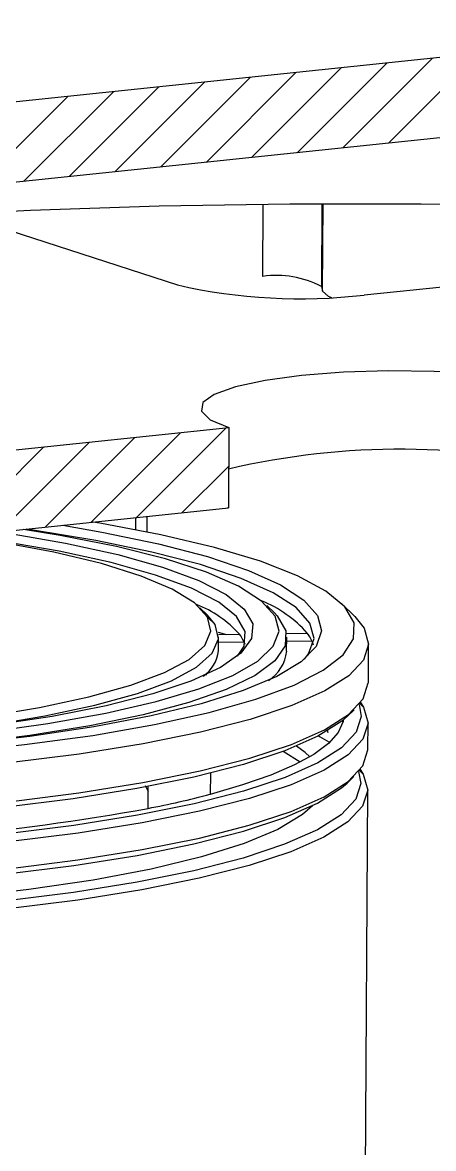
# Model space of a CAD drawing. Header units: millimetres. Extents: x 0 to 1189, y 0 to 841.
# Drawn here: x 509.5 to 554.7, y 573.3 to 697.2 of the extents above; entities that cross this region are included whole.
import ezdxf

# ---------------------------------------------------------------- set-up
doc = ezdxf.new("R2010")
doc.units = ezdxf.units.MM

# ---------------------------------------------------------------- blocks, each defined once
blk = doc.blocks.new('SW_HATCH_0')
at = {"color": 0, "linetype": 'Continuous', "lineweight": 18}
for p, q in [((-33.75, 379.34), (-23.88, 389.21)), ((-43.78, 378.29), (-33.91, 388.16)), ((-38.76, 378.82), (-28.9, 388.69)), ((-58.82, 376.72), (-48.96, 386.59)), ((-53.81, 377.24), (-43.94, 387.11)), ((-48.79, 377.77), (-38.93, 387.64)), ((-68.85, 375.67), (-58.98, 385.54)), ((-63.84, 376.19), (-53.97, 386.06)), ((-78.88, 374.62), (-69.01, 384.49)), ((-73.87, 375.15), (-64, 385.01)), ((-71.5, 337.11), (-61.63, 346.97)), ((-66.48, 337.63), (-56.61, 347.5)), ((-61.47, 338.16), (-51.6, 348.02)), ((-81.52, 336.06), (-71.66, 345.93)), ((-76.51, 336.58), (-66.64, 346.45)), ((-56.45, 338.68), (-51.31, 343.82)), ((-51.44, 339.2), (-51.34, 339.3))]:
    blk.add_line(p, q, dxfattribs=at)

msp = doc.modelspace()

# ---------------------------------------------------------------- linework, layer by layer
at = {"color": 7, "linetype": 'Continuous', "lineweight": 25}
for p, q in [((727.72, 711.38), (375.93, 674.58)), ((735.43, 703.35), (375.88, 665.74)), ((495.85, 678.29), (526.56, 668.34)), ((535.94, 669.27), (535.98, 677.23)), ((542.44, 677.29), (542.39, 668.16)), ((542.51, 667.64), (542.57, 677.29)), ((547.09, 667.23), (601.21, 672.89)), ((542.39, 668.16), (542.51, 667.64)), ((506.96, 650), (532.21, 652.64)), ((532.21, 652.64), (532.16, 643.8)), ((500.45, 640.48), (532.16, 643.8)), ((521.93, 642.73), (521.93, 641.41)), ((523.19, 642.86), (523.18, 641.17)), ((537.21, 632.25), (536.39, 633.05)), ((546.05, 631.87), (544.58, 633.3)), ((529.85, 632.02), (529.03, 632.82)), ((530.68, 630.99), (529.85, 632.02)), ((529.85, 631.8), (530.68, 630.99)), ((531.02, 630.14), (531.93, 629.89)), ((531.06, 629.88), (533.37, 629.92)), ((531.06, 628.07), (531.07, 629.61)), ((538.54, 629.99), (540.83, 630.03)), ((538.56, 628.03), (538.57, 629.57)), ((531.07, 629.03), (533.86, 629.08)), ((533.86, 629.08), (533.95, 628.82)), ((538.57, 629.15), (541.32, 629.19)), ((541.32, 629.19), (541.47, 628.74)), ((547.55, 624.59), (547.57, 628.87)), ((529.6, 625.48), (529.79, 625.48)), ((547.03, 621.89), (546.62, 622.29)), ((546.7, 622.39), (547.03, 621.89)), ((545.25, 620.9), (545.99, 621.6)), ((544.75, 620.28), (544.75, 620.46)), ((547.5, 617.22), (547.52, 620.17)), ((543.09, 619.1), (543.09, 619.3)), ((540.06, 615.83), (538.16, 617.01)), ((530.17, 614.62), (530.15, 612.29)), ((546.99, 614.52), (546.58, 614.92)), ((546.66, 615.02), (546.99, 614.52)), ((523, 613.26), (523.33, 612.59)), ((545.21, 613.53), (545.95, 614.24)), ((523.32, 610.74), (523.33, 613.16)), ((547.21, 564.77), (547.48, 612.8))]:
    msp.add_line(p, q, dxfattribs=at)
at = {"color": 7, "linetype": 'Continuous', "lineweight": 25, "flags": 128}
for points in [[(502.38, 676.17), (510.38, 676.55), (524.54, 677.02), (538.9, 677.26), (553.36, 677.27), (567.8, 677.05), (582.12, 676.6), (596.21, 675.91), (604.7, 675.39)], [(542.51, 667.64), (543.11, 667.1), (543.48, 666.96)], [(571.01, 656.7), (567.99, 657.47), (564.14, 658.1), (559.67, 658.56), (554.79, 658.82), (549.76, 658.88), (544.82, 658.72), (540.21, 658.36), (536.18, 657.82), (532.92, 657.12), (530.6, 656.29), (529.34, 655.39), (529.18, 654.44), (530.16, 653.51), (532.21, 652.64)], [(501.65, 616.9), (509.74, 617.76), (517.24, 618.78), (524.03, 619.97), (530.03, 621.3), (535.17, 622.75), (539.38, 624.3), (542.59, 625.94), (544.78, 627.64), (545.91, 629.39), (545.97, 631.15), (544.95, 632.91), (542.88, 634.64), (539.77, 636.32), (535.67, 637.93), (530.63, 639.45), (524.71, 640.85), (518, 642.12), (517.29, 642.24)], [(513.94, 641.89), (518.25, 641.15), (524.46, 639.86), (529.85, 638.45), (534.35, 636.93), (537.9, 635.33), (540.44, 633.67), (541.96, 631.98), (542.41, 630.27), (541.81, 628.56), (540.15, 626.88), (537.47, 625.26), (533.79, 623.71), (529.16, 622.26), (523.66, 620.92), (517.34, 619.72), (510.3, 618.67), (502.63, 617.77)], [(529.85, 631.8), (528.43, 633.35), (525.98, 634.86), (522.55, 636.31), (518.19, 637.67), (512.97, 638.92), (506.97, 640.05), (502.64, 640.71)], [(533.15, 627.48), (533.87, 628.6), (534, 630.22), (533.06, 631.84), (531.09, 633.42), (528.09, 634.96), (524.13, 636.42), (519.26, 637.78), (513.55, 639.03), (507.09, 640.14), (502.86, 640.73)], [(505.25, 619.1), (512.31, 620.08), (518.66, 621.21), (524.22, 622.49), (528.9, 623.88), (532.64, 625.38), (535.39, 626.95), (537.09, 628.58), (537.73, 630.24), (537.31, 631.91), (535.81, 633.56), (533.28, 635.18), (529.74, 636.73), (525.24, 638.19), (519.85, 639.55), (513.65, 640.78), (509.63, 641.44)], [(507.73, 641.06), (514.24, 639.94), (519.99, 638.68), (524.9, 637.3), (528.89, 635.83), (531.9, 634.28), (533.9, 632.68), (534.84, 631.05), (534.71, 629.42), (533.52, 627.81), (531.29, 626.24), (528.04, 624.74), (523.83, 623.33), (518.72, 622.04), (512.78, 620.87), (506.11, 619.85)], [(540.51, 627.17), (540.97, 627.75), (541.57, 629.44), (541.12, 631.14), (539.62, 632.83), (537.09, 634.47), (533.56, 636.05), (529.09, 637.56), (523.74, 638.95), (517.57, 640.23), (510.67, 641.37), (509.96, 641.48)], [(414.19, 622.69), (420.19, 621.56), (426.88, 620.58), (434.14, 619.77), (441.87, 619.12), (449.94, 618.66), (458.22, 618.39), (466.59, 618.32), (474.92, 618.45), (483.06, 618.76), (490.9, 619.27), (498.3, 619.97), (505.16, 620.83), (511.36, 621.85), (516.81, 623.01), (521.42, 624.29), (525.12, 625.68), (527.84, 627.14), (529.56, 628.67), (530.23, 630.23), (529.85, 631.8)], [(546.05, 631.87), (547.08, 630.58), (547.57, 628.82), (547, 627.06), (545.39, 625.34), (542.75, 623.66), (539.12, 622.05), (534.54, 620.54), (529.07, 619.13), (522.77, 617.86), (515.74, 616.72), (508.04, 615.75), (499.79, 614.95), (491.09, 614.32), (482.04, 613.89), (472.76, 613.65), (463.36, 613.61), (453.96, 613.76), (444.69, 614.11), (435.65, 614.65), (426.97, 615.37), (418.74, 616.27)], [(537.21, 632.25), (537.53, 631.92), (538.48, 630.27), (538.39, 628.61), (537.25, 626.97), (535.09, 625.37), (531.92, 623.83), (527.79, 622.38), (522.77, 621.04), (516.92, 619.83), (510.32, 618.75), (503.07, 617.83), (501, 617.61)], [(497.35, 618.86), (498.73, 619.01), (505.68, 619.88), (511.96, 620.91), (517.48, 622.09), (522.14, 623.39), (525.89, 624.79), (528.65, 626.28), (530.38, 627.82), (531.06, 629.4), (530.68, 630.99)], [(418.72, 612), (426.94, 611.1), (435.63, 610.38), (444.67, 609.84), (453.94, 609.49), (463.34, 609.33), (472.73, 609.38), (482.01, 609.62), (491.06, 610.05), (499.77, 610.67), (508.02, 611.48), (515.71, 612.45), (522.75, 613.58), (529.04, 614.86), (534.51, 616.26), (539.1, 617.78), (542.73, 619.38), (545.37, 621.06), (546.98, 622.79), (547.54, 624.55), (547.55, 624.59)], [(547.03, 621.89), (547.52, 620.12), (546.95, 618.37), (545.34, 616.64), (542.69, 614.96), (539.05, 613.35), (534.46, 611.84), (528.98, 610.43), (522.67, 609.15), (515.62, 608.02), (507.92, 607.05), (499.66, 606.25), (490.94, 605.63), (481.88, 605.19), (472.58, 604.95), (463.18, 604.91), (453.77, 605.07), (444.49, 605.42), (435.45, 605.97), (426.77, 606.69), (418.54, 607.6)], [(546.52, 622.16), (546.77, 620.86), (546.21, 619.12), (544.61, 617.41), (541.99, 615.75), (538.38, 614.15), (533.83, 612.65), (528.4, 611.26), (522.15, 609.99), (515.16, 608.87), (507.53, 607.91), (499.34, 607.11), (490.7, 606.5), (481.72, 606.07), (472.51, 605.83), (463.18, 605.79), (453.86, 605.95), (444.67, 606.3), (435.71, 606.83), (427.1, 607.56), (418.95, 608.45)], [(545.25, 620.9), (544.62, 620.35), (541.99, 618.68), (538.37, 617.09), (533.8, 615.58), (528.35, 614.19), (522.09, 612.93), (515.08, 611.8), (507.42, 610.84), (499.21, 610.05), (490.55, 609.43), (481.55, 609.01), (472.33, 608.78), (462.99, 608.74), (453.66, 608.9), (444.45, 609.25), (435.48, 609.8), (426.87, 610.53), (418.72, 611.43), (411.14, 612.49), (404.22, 613.71), (398.04, 615.05), (392.69, 616.52), (389.98, 617.42)], [(544.79, 620.49), (544.76, 620.32), (544.22, 619.09), (543.15, 617.88), (541.55, 616.68), (539.44, 615.52), (536.82, 614.4), (533.72, 613.32), (530.15, 612.29)], [(542.07, 618.73), (542.17, 618.67), (543.2, 618.08)], [(543.03, 619.26), (543.04, 619.23), (543.09, 619.1)], [(418.52, 604.65), (426.75, 603.75), (435.44, 603.02), (444.48, 602.48), (453.76, 602.12), (463.16, 601.97), (472.57, 602.01), (481.86, 602.25), (490.92, 602.68), (499.64, 603.3), (507.9, 604.1), (515.61, 605.08), (522.66, 606.21), (528.96, 607.48), (534.44, 608.89), (539.04, 610.4), (542.68, 612.01), (545.32, 613.69), (546.94, 615.42), (547.5, 617.18), (547.5, 617.22)], [(541.12, 616.42), (540.6, 616.89), (539.65, 617.6)], [(546.99, 614.52), (547.48, 612.76), (546.91, 611), (545.3, 609.27), (542.65, 607.59), (539.01, 605.98), (534.42, 604.47), (528.94, 603.06), (522.63, 601.79), (515.58, 600.66), (507.88, 599.68), (499.61, 598.88), (490.9, 598.26), (481.84, 597.83), (472.54, 597.59), (463.14, 597.55), (453.73, 597.7), (444.45, 598.06), (435.41, 598.6), (426.72, 599.33), (418.5, 600.23)], [(546.47, 614.79), (546.73, 613.5), (546.17, 611.76), (544.57, 610.04), (541.95, 608.38), (538.34, 606.79), (533.79, 605.28), (528.36, 603.89), (522.11, 602.63), (515.12, 601.5), (507.49, 600.54), (499.3, 599.74), (490.66, 599.13), (481.68, 598.7), (472.47, 598.46), (463.14, 598.42), (453.82, 598.58), (444.63, 598.93), (435.67, 599.47), (427.06, 600.19), (418.9, 601.08)], [(418.92, 604.03), (427.07, 603.14), (435.68, 602.41), (444.64, 601.87), (453.84, 601.53), (463.16, 601.37), (472.48, 601.41), (481.69, 601.65), (490.67, 602.08), (499.31, 602.69), (507.5, 603.49), (515.14, 604.45), (522.12, 605.57), (528.37, 606.84), (533.81, 608.23), (538.36, 609.73), (541.96, 611.33), (544.59, 612.99), (545.21, 613.53)], [(541.39, 611.04), (540.29, 610.06), (537.58, 608.43), (533.87, 606.87), (529.21, 605.42), (523.65, 604.07), (517.28, 602.86), (510.19, 601.81), (502.46, 600.91), (494.21, 600.2), (485.54, 599.67), (476.57, 599.33), (467.43, 599.2), (458.23, 599.26), (449.11, 599.52), (440.17, 599.98), (431.56, 600.63), (423.37, 601.46), (415.73, 602.46)]]:
    msp.add_lwpolyline(points, dxfattribs=at)
at = {"color": 7, "linetype": 'Continuous', "lineweight": 25}
for centre, radius, start, end in [((537.45, 658.71), 10.67, 62.4321, 98.1567), ((540.03, 727.2), 60.39, 257.1054, 276.7074), ((551.12, 567.04), 83.22, 76.2074, 103.1541), ((524.07, 621.48), 12.56, 42.2041, 68.6995), ((530.77, 621.08), 13.47, 41.6474, 68.0422), ((530.36, 627.62), 3.79, 22.6565, 37.3711), ((537.47, 627.53), 4.19, 23.3631, 36.6645), ((527.27, 628.47), 3.81, 303.7897, 354.0351), ((534.27, 628.49), 4.32, 301.9786, 353.88), ((501.24, 723.61), 115.01, 281.0684, 284.5597), ((472.87, 893.13), 286.86, 270.9638, 280.1291)]:
    msp.add_arc(centre, radius, start, end, dxfattribs=at)
msp.add_open_spline([(730.44, 711.1), (729.13, 711.52), (725.24, 712.75), (718.22, 714.69), (709.16, 716.88), (699.44, 718.92), (689.1, 720.82), (678.18, 722.58), (666.71, 724.19), (654.76, 725.65), (642.35, 726.95), (629.55, 728.1), (616.41, 729.07), (602.99, 729.88), (589.34, 730.52), (575.53, 730.98), (561.61, 731.27), (547.65, 731.38), (533.71, 731.31), (519.86, 731.07), (506.14, 730.65), (492.63, 730.06), (479.38, 729.29), (466.44, 728.36), (453.89, 727.25), (441.77, 725.99), (430.12, 724.57), (419.01, 723), (408.47, 721.28), (398.54, 719.41), (389.27, 717.4), (380.67, 715.25), (372.78, 712.96), (365.6, 710.5), (359.14, 707.86), (353.38, 704.97), (348.56, 701.9), (344.77, 698.66), (341.97, 695.36), (340.06, 691.9), (338.93, 688.55), (338.9, 686.36), (338.89, 685.44)], degree=3, knots=[0, 0, 0, 0, 0.013683, 0.040388, 0.066882, 0.093196, 0.119382, 0.145475, 0.171498, 0.19747, 0.223402, 0.249304, 0.275183, 0.301044, 0.326892, 0.35273, 0.378563, 0.404392, 0.430221, 0.456051, 0.481886, 0.507727, 0.533579, 0.559445, 0.585329, 0.611237, 0.637175, 0.663154, 0.689184, 0.715282, 0.74147, 0.767779, 0.794257, 0.820973, 0.848028, 0.875571, 0.903756, 0.928611, 0.950145, 0.969264, 0.987052, 1, 1, 1, 1], dxfattribs=at)

# ---------------------------------------------------------------- block references
at = {"color": 7, "linetype": 'Continuous', "lineweight": 18}
msp.add_blockref('SW_HATCH_0', (583.5, 304.58), dxfattribs=at)

doc.saveas('drawing.dxf')
